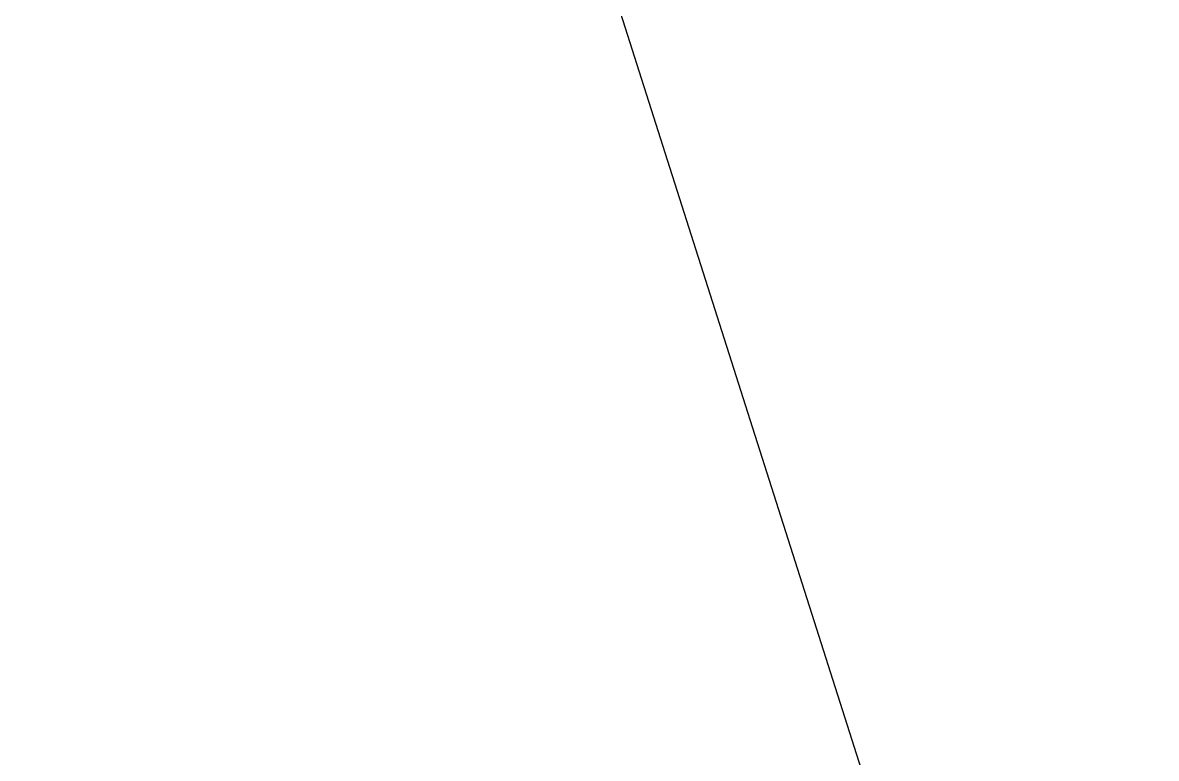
# Model space of a CAD drawing. Header units: millimetres. Extents: x 13 to 7248, y -1201 to 1478.
# Drawn here: x 979.8 to 1030.6, y 846.8 to 879.7 of the extents above; entities that cross this region are included whole.
import ezdxf

# ---------------------------------------------------------------- set-up
doc = ezdxf.new("R2010")
doc.units = ezdxf.units.MM
doc.header["$LTSCALE"] = 5
doc.linetypes.add('SLD-实线', pattern=[0])
doc.layers.get('0').update_dxf_attribs({"lineweight": 30})
doc.layers.add('标注线', color=4, linetype='SLD-实线')
doc.styles.get("Standard").update_dxf_attribs({"font": ''})
doc.styles.get('Standard').set_extended_font_data('SimSun')
doc.dimstyles.new('SLDDIMSTYLE0', dxfattribs={"dimtxt": 0.18, "dimasz": 4, "dimexe": 0, "dimexo": 0.0625, "dimgap": 0, "dimtad": 0, "dimtih": 1, "dimtoh": 1, "dimdec": 0, "dimrnd": 1e-09, "dimzin": 0, "dimdsep": 46, "dimtxsty": 'Standard', "dimblk1": 'DOT', "dimblk2": 'DOT', "dimsah": 1, "dimcen": 0.09, "dimadec": 0, "dimazin": 0, "dimtfac": 4, "dimtdec": 0, "dimtofl": 0, "dimtmove": 0, "dimatfit": 3, "dimldrblk": 'DOT', "dimfxl": 0, "dimfrac": 2, "dimtolj": 1, "dimtzin": 0, "dimarcsym": 0})

# ---------------------------------------------------------------- blocks, each defined once
blk = doc.blocks.new('_DOT')
at = {"color": 0, "linetype": 'ByBlock', "lineweight": -2}
blk.add_line((-0.5, 0), (-1, 0), dxfattribs=at)
at = {"color": 0, "linetype": 'ByBlock', "const_width": 0.5}
blk.add_lwpolyline([(-0.25, 0, 1), (0.25, 0, 1)], format="xyb", close=True, dxfattribs=at)

msp = doc.modelspace()

# ---------------------------------------------------------------- leaders
at = {"layer": '标注线'}
for points in [[(988.0291, 960.4245), (878.7736, 724.5283)], [(1000.189, 900.2245), (1056.1321, 724.5283)]]:
    msp.add_leader(points, dimstyle='SLDDIMSTYLE0', dxfattribs=at)

doc.saveas('drawing.dxf')
